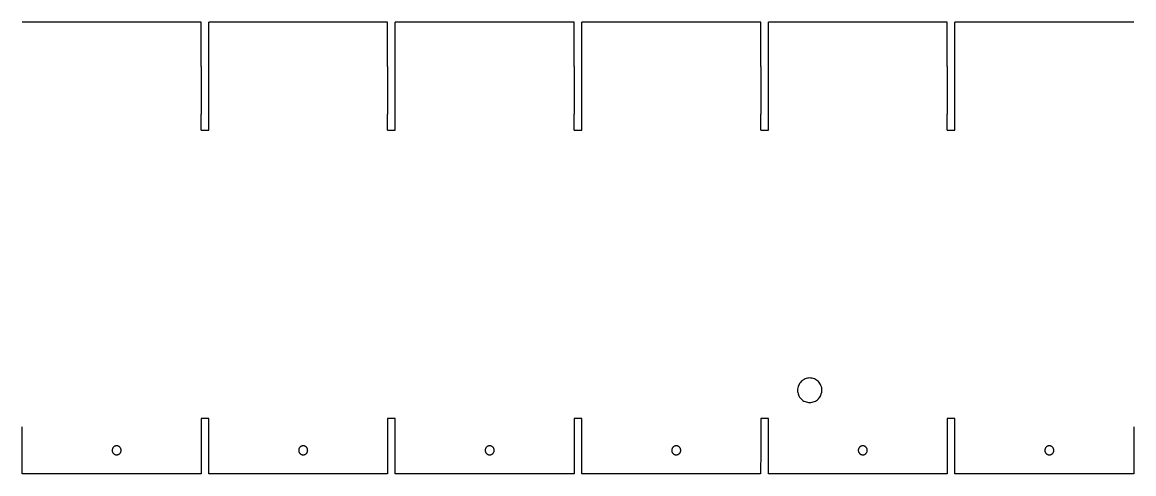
# Model space of a CAD drawing. Header units: millimetres. Extents: x -1730 to 0, y -18 to 157.
# Drawn here: x -1298.1 to -866.7, y -18.4 to 156.9 of the extents above; entities that cross this region are included whole.
import ezdxf

# ---------------------------------------------------------------- set-up
doc = ezdxf.new("R2010")
doc.units = ezdxf.units.MM

msp = doc.modelspace()

# ---------------------------------------------------------------- linework, layer by layer
at = {"color": 7, "linetype": 'Continuous', "lineweight": 25}
for p, q in [((-1228.7, 156.88), (-1298.13, 156.88)), ((-1228.7, 139.68), (-1228.7, 156.88)), ((-1156.3, 156.88), (-1225.73, 156.88)), ((-1225.73, 137.64), (-1225.73, 156.88)), ((-1156.3, 139.68), (-1156.3, 156.88)), ((-1083.9, 156.88), (-1153.33, 156.88)), ((-1153.33, 137.64), (-1153.33, 156.88)), ((-1083.9, 139.68), (-1083.9, 156.88)), ((-1011.5, 156.88), (-1080.93, 156.88)), ((-1080.93, 137.64), (-1080.93, 156.88)), ((-1011.5, 139.68), (-1011.5, 156.88)), ((-939.1, 156.88), (-1008.53, 156.88)), ((-1008.53, 137.64), (-1008.53, 156.88)), ((-939.1, 139.68), (-939.1, 156.88)), ((-866.7, 156.88), (-936.13, 156.88)), ((-936.13, 137.64), (-936.13, 156.88)), ((-1228.7, 139.68), (-1228.71, 121.24)), ((-1156.3, 139.68), (-1156.31, 121.24)), ((-1083.9, 139.68), (-1083.91, 121.24)), ((-1011.5, 139.68), (-1011.51, 121.24)), ((-939.1, 139.68), (-939.11, 121.24)), ((-1225.73, 119.2), (-1225.73, 137.64)), ((-1153.33, 119.2), (-1153.33, 137.64)), ((-1080.93, 119.2), (-1080.93, 137.64)), ((-1008.53, 119.2), (-1008.53, 137.64)), ((-936.13, 119.2), (-936.13, 137.64)), ((-1228.71, 115), (-1228.71, 121.24)), ((-1156.31, 115), (-1156.31, 121.24)), ((-1083.91, 115), (-1083.91, 121.24)), ((-1011.51, 115), (-1011.51, 121.24)), ((-939.11, 115), (-939.11, 121.24)), ((-1225.73, 115), (-1225.73, 119.2)), ((-1153.33, 115), (-1153.33, 119.2)), ((-1080.93, 115), (-1080.93, 119.2)), ((-1008.53, 115), (-1008.53, 119.2)), ((-936.13, 115), (-936.13, 119.2)), ((-1228.71, 115), (-1225.73, 115)), ((-1156.31, 115), (-1153.33, 115)), ((-1083.91, 115), (-1080.93, 115)), ((-1011.51, 115), (-1008.53, 115)), ((-939.11, 115), (-936.13, 115)), ((-1228.71, 3), (-1228.71, -0.24)), ((-1225.73, 3), (-1228.71, 3)), ((-1225.73, -0.24), (-1225.73, 3)), ((-1156.31, 3), (-1156.31, -0.24)), ((-1153.33, 3), (-1156.31, 3)), ((-1153.32, -0.24), (-1153.33, 3)), ((-1083.91, 3), (-1083.91, -0.24)), ((-1080.93, 3), (-1083.91, 3)), ((-1080.92, -0.24), (-1080.93, 3)), ((-1011.51, 3), (-1011.51, -0.24)), ((-1008.53, 3), (-1011.51, 3)), ((-1008.52, -0.24), (-1008.53, 3)), ((-939.11, 3), (-939.11, -0.24)), ((-936.13, 3), (-939.11, 3)), ((-936.12, -0.24), (-936.13, 3)), ((-1228.72, -18.44), (-1298.12, -18.44)), ((-1156.32, -18.44), (-1225.72, -18.44)), ((-1083.92, -18.44), (-1153.32, -18.44)), ((-1011.52, -18.44), (-1080.92, -18.44)), ((-939.12, -18.44), (-1008.52, -18.44)), ((-866.72, -18.44), (-936.12, -18.44))]:
    msp.add_line(p, q, dxfattribs=at)
for points, knots in [([(-987.75, 13.84), (-987.78, 12.97), (-988.07, 12.09), (-988.72, 11.1), (-988.92, 10.86), (-989.35, 10.42), (-989.59, 10.22), (-990.11, 9.88), (-990.38, 9.73), (-990.95, 9.49), (-991.25, 9.4), (-991.86, 9.28), (-992.17, 9.25), (-992.79, 9.25), (-993.09, 9.28), (-993.7, 9.4), (-994, 9.49), (-994.57, 9.73), (-994.84, 9.88), (-995.36, 10.22), (-995.6, 10.42), (-996.03, 10.86), (-996.23, 11.1), (-996.58, 11.62), (-996.72, 11.9), (-996.96, 12.47), (-997.05, 12.77), (-997.17, 13.38), (-997.2, 13.69), (-997.2, 14.31), (-997.17, 14.63), (-997.05, 15.24), (-996.96, 15.54), (-996.72, 16.11), (-996.57, 16.39), (-996.23, 16.9), (-996.03, 17.14), (-995.59, 17.58), (-995.35, 17.78), (-994.84, 18.12), (-994.56, 18.27), (-993.99, 18.51), (-993.7, 18.6), (-993.09, 18.72), (-992.78, 18.75), (-992.16, 18.75), (-991.85, 18.72), (-991.25, 18.6), (-990.95, 18.51), (-990.38, 18.27), (-990.1, 18.12), (-989.59, 17.77), (-989.35, 17.58), (-988.91, 17.14), (-988.72, 16.89), (-988.37, 16.38), (-988.23, 16.1), (-987.99, 15.53), (-987.9, 15.23), (-987.78, 14.62), (-987.75, 14.31), (-987.75, 13.95), (-987.75, 13.89), (-987.75, 13.84)], [0, 0, 0, 0, 0.087864, 0.087881, 0.119147, 0.119165, 0.150373, 0.15039, 0.181673, 0.181687, 0.212781, 0.212791, 0.244056, 0.244062, 0.275182, 0.275184, 0.306412, 0.306414, 0.337674, 0.337678, 0.368858, 0.368863, 0.400236, 0.400241, 0.431466, 0.431468, 0.46288, 0.462882, 0.494218, 0.494224, 0.525753, 0.525763, 0.557105, 0.557119, 0.58848, 0.588496, 0.619685, 0.619703, 0.651031, 0.651048, 0.682172, 0.682186, 0.71343, 0.713441, 0.744626, 0.744632, 0.775773, 0.775775, 0.807053, 0.807054, 0.83818, 0.838184, 0.869519, 0.869524, 0.900755, 0.900759, 0.932097, 0.932098, 0.963489, 0.963491, 0.994767, 0.994773, 1, 1, 1, 1]), ([(-1259.74, -9.36), (-1259.74, -9.39), (-1259.74, -9.5), (-1259.76, -9.68), (-1259.83, -9.91), (-1259.92, -10.13), (-1260.04, -10.33), (-1260.18, -10.52), (-1260.35, -10.69), (-1260.55, -10.83), (-1260.75, -10.94), (-1260.97, -11.02), (-1261.21, -11.08), (-1261.44, -11.1), (-1261.68, -11.09), (-1261.91, -11.04), (-1262.14, -10.97), (-1262.35, -10.87), (-1262.55, -10.74), (-1262.72, -10.58), (-1262.88, -10.4), (-1263.01, -10.2), (-1263.11, -9.99), (-1263.18, -9.76), (-1263.22, -9.53), (-1263.23, -9.33), (-1263.22, -9.14), (-1263.19, -8.95), (-1263.12, -8.72), (-1263.02, -8.5), (-1262.89, -8.3), (-1262.74, -8.12), (-1262.57, -7.96), (-1262.37, -7.83), (-1262.16, -7.72), (-1261.94, -7.65), (-1261.7, -7.6), (-1261.47, -7.59), (-1261.23, -7.6), (-1261, -7.65), (-1260.78, -7.73), (-1260.57, -7.84), (-1260.37, -7.98), (-1260.2, -8.14), (-1260.05, -8.33), (-1259.93, -8.53), (-1259.83, -8.75), (-1259.77, -8.98), (-1259.74, -9.18), (-1259.74, -9.31), (-1259.74, -9.36)], [0, 0, 0, 0, 0.008378, 0.029931, 0.051481, 0.073027, 0.094568, 0.116102, 0.137631, 0.159154, 0.180671, 0.202185, 0.223695, 0.245204, 0.266712, 0.288222, 0.309734, 0.33125, 0.352771, 0.374298, 0.395831, 0.417369, 0.438914, 0.460462, 0.482014, 0.503568, 0.513401, 0.534953, 0.556501, 0.578045, 0.599581, 0.621108, 0.642627, 0.664136, 0.685637, 0.707132, 0.728622, 0.750109, 0.771596, 0.793086, 0.814581, 0.836084, 0.857594, 0.879114, 0.900642, 0.922179, 0.943723, 0.965272, 0.986825, 1, 1, 1, 1]), ([(-1187.34, -9.36), (-1187.34, -9.39), (-1187.34, -9.5), (-1187.36, -9.68), (-1187.43, -9.91), (-1187.52, -10.13), (-1187.64, -10.33), (-1187.78, -10.52), (-1187.95, -10.69), (-1188.15, -10.83), (-1188.35, -10.94), (-1188.57, -11.02), (-1188.81, -11.08), (-1189.04, -11.1), (-1189.28, -11.09), (-1189.51, -11.04), (-1189.74, -10.97), (-1189.95, -10.87), (-1190.15, -10.74), (-1190.32, -10.58), (-1190.48, -10.4), (-1190.61, -10.2), (-1190.71, -9.99), (-1190.78, -9.76), (-1190.82, -9.53), (-1190.83, -9.33), (-1190.82, -9.14), (-1190.79, -8.95), (-1190.72, -8.72), (-1190.62, -8.5), (-1190.49, -8.3), (-1190.34, -8.12), (-1190.17, -7.96), (-1189.97, -7.83), (-1189.76, -7.72), (-1189.54, -7.65), (-1189.3, -7.6), (-1189.07, -7.59), (-1188.83, -7.6), (-1188.6, -7.65), (-1188.38, -7.73), (-1188.17, -7.84), (-1187.97, -7.98), (-1187.8, -8.14), (-1187.65, -8.33), (-1187.53, -8.53), (-1187.43, -8.75), (-1187.37, -8.98), (-1187.34, -9.18), (-1187.34, -9.31), (-1187.34, -9.36)], [0, 0, 0, 0, 0.008308, 0.029861, 0.051411, 0.072957, 0.094497, 0.116032, 0.137561, 0.159084, 0.180601, 0.202115, 0.223625, 0.245134, 0.266642, 0.288152, 0.309664, 0.33118, 0.352701, 0.374228, 0.395761, 0.417299, 0.438843, 0.460392, 0.481944, 0.503498, 0.51333, 0.534883, 0.556431, 0.577974, 0.59951, 0.621038, 0.642556, 0.664066, 0.685567, 0.707062, 0.728551, 0.750039, 0.771526, 0.793016, 0.814511, 0.836013, 0.857524, 0.879044, 0.900572, 0.922109, 0.943653, 0.965202, 0.986755, 1, 1, 1, 1]), ([(-1114.94, -9.36), (-1114.94, -9.39), (-1114.94, -9.5), (-1114.96, -9.68), (-1115.02, -9.91), (-1115.12, -10.13), (-1115.24, -10.33), (-1115.38, -10.52), (-1115.55, -10.69), (-1115.75, -10.83), (-1115.95, -10.94), (-1116.17, -11.02), (-1116.41, -11.08), (-1116.64, -11.1), (-1116.88, -11.09), (-1117.11, -11.04), (-1117.34, -10.97), (-1117.55, -10.87), (-1117.75, -10.74), (-1117.92, -10.58), (-1118.08, -10.4), (-1118.21, -10.2), (-1118.31, -9.99), (-1118.38, -9.76), (-1118.42, -9.53), (-1118.43, -9.33), (-1118.42, -9.14), (-1118.39, -8.95), (-1118.32, -8.72), (-1118.22, -8.5), (-1118.09, -8.3), (-1117.94, -8.12), (-1117.77, -7.96), (-1117.57, -7.83), (-1117.36, -7.72), (-1117.14, -7.65), (-1116.9, -7.6), (-1116.67, -7.59), (-1116.43, -7.6), (-1116.2, -7.65), (-1115.98, -7.73), (-1115.77, -7.84), (-1115.57, -7.98), (-1115.4, -8.14), (-1115.25, -8.33), (-1115.13, -8.53), (-1115.03, -8.75), (-1114.97, -8.98), (-1114.94, -9.18), (-1114.94, -9.31), (-1114.94, -9.36)], [0, 0, 0, 0, 0.008229, 0.029782, 0.051332, 0.072878, 0.094418, 0.115953, 0.137481, 0.159004, 0.180522, 0.202035, 0.223546, 0.245054, 0.266563, 0.288073, 0.309585, 0.331101, 0.352622, 0.374149, 0.395681, 0.41722, 0.438764, 0.460313, 0.481865, 0.503418, 0.513251, 0.534803, 0.556352, 0.577895, 0.599431, 0.620959, 0.642477, 0.663987, 0.685488, 0.706982, 0.728472, 0.749959, 0.771447, 0.792937, 0.814432, 0.835934, 0.857445, 0.878964, 0.900493, 0.92203, 0.943574, 0.965123, 0.986675, 1, 1, 1, 1]), ([(-1042.54, -9.36), (-1042.54, -9.39), (-1042.54, -9.5), (-1042.56, -9.68), (-1042.62, -9.91), (-1042.72, -10.13), (-1042.84, -10.33), (-1042.98, -10.52), (-1043.15, -10.69), (-1043.35, -10.83), (-1043.55, -10.94), (-1043.77, -11.02), (-1044.01, -11.08), (-1044.24, -11.1), (-1044.48, -11.09), (-1044.71, -11.04), (-1044.94, -10.97), (-1045.15, -10.87), (-1045.35, -10.74), (-1045.52, -10.58), (-1045.68, -10.4), (-1045.81, -10.2), (-1045.91, -9.99), (-1045.98, -9.76), (-1046.02, -9.53), (-1046.03, -9.33), (-1046.02, -9.14), (-1045.99, -8.95), (-1045.92, -8.72), (-1045.82, -8.5), (-1045.69, -8.3), (-1045.54, -8.12), (-1045.37, -7.96), (-1045.17, -7.83), (-1044.96, -7.72), (-1044.73, -7.65), (-1044.5, -7.6), (-1044.27, -7.59), (-1044.03, -7.6), (-1043.8, -7.65), (-1043.58, -7.73), (-1043.37, -7.84), (-1043.17, -7.98), (-1043, -8.14), (-1042.85, -8.33), (-1042.73, -8.53), (-1042.63, -8.75), (-1042.57, -8.98), (-1042.54, -9.18), (-1042.54, -9.31), (-1042.54, -9.36)], [0, 0, 0, 0, 0.008139, 0.029691, 0.051241, 0.072787, 0.094328, 0.115863, 0.137391, 0.158914, 0.180432, 0.201945, 0.223455, 0.244964, 0.266473, 0.287982, 0.309495, 0.331011, 0.352532, 0.374058, 0.395591, 0.41713, 0.438674, 0.460222, 0.481775, 0.503328, 0.513161, 0.534713, 0.556262, 0.577805, 0.599341, 0.620868, 0.642387, 0.663896, 0.685398, 0.706892, 0.728382, 0.749869, 0.771356, 0.792846, 0.814342, 0.835844, 0.857354, 0.878874, 0.900403, 0.92194, 0.943483, 0.965033, 0.986585, 1, 1, 1, 1]), ([(-970.14, -9.36), (-970.14, -9.39), (-970.14, -9.5), (-970.16, -9.68), (-970.22, -9.91), (-970.32, -10.13), (-970.44, -10.33), (-970.58, -10.52), (-970.75, -10.69), (-970.95, -10.83), (-971.15, -10.94), (-971.37, -11.02), (-971.61, -11.08), (-971.84, -11.1), (-972.08, -11.09), (-972.31, -11.04), (-972.54, -10.97), (-972.75, -10.87), (-972.95, -10.74), (-973.12, -10.58), (-973.28, -10.4), (-973.41, -10.2), (-973.51, -9.99), (-973.58, -9.76), (-973.62, -9.53), (-973.63, -9.33), (-973.62, -9.14), (-973.59, -8.95), (-973.52, -8.72), (-973.42, -8.5), (-973.29, -8.3), (-973.14, -8.12), (-972.97, -7.96), (-972.77, -7.83), (-972.56, -7.72), (-972.33, -7.65), (-972.1, -7.6), (-971.87, -7.59), (-971.63, -7.6), (-971.4, -7.65), (-971.18, -7.73), (-970.97, -7.84), (-970.77, -7.98), (-970.6, -8.14), (-970.45, -8.33), (-970.33, -8.53), (-970.23, -8.75), (-970.17, -8.98), (-970.14, -9.18), (-970.14, -9.31), (-970.14, -9.36)], [0, 0, 0, 0, 0.008035, 0.029588, 0.051138, 0.072684, 0.094224, 0.115759, 0.137287, 0.15881, 0.180328, 0.201841, 0.223352, 0.24486, 0.266369, 0.287878, 0.309391, 0.330907, 0.352428, 0.373954, 0.395487, 0.417026, 0.43857, 0.460119, 0.481671, 0.503224, 0.513057, 0.534609, 0.556158, 0.577701, 0.599237, 0.620764, 0.642283, 0.663793, 0.685294, 0.706788, 0.728278, 0.749765, 0.771253, 0.792743, 0.814238, 0.83574, 0.857251, 0.87877, 0.900299, 0.921836, 0.94338, 0.964929, 0.986481, 1, 1, 1, 1]), ([(-897.74, -9.36), (-897.74, -9.39), (-897.74, -9.5), (-897.76, -9.68), (-897.82, -9.91), (-897.92, -10.13), (-898.04, -10.33), (-898.18, -10.52), (-898.35, -10.69), (-898.54, -10.83), (-898.75, -10.94), (-898.97, -11.02), (-899.21, -11.08), (-899.44, -11.1), (-899.68, -11.09), (-899.91, -11.04), (-900.14, -10.97), (-900.35, -10.87), (-900.55, -10.74), (-900.72, -10.58), (-900.88, -10.4), (-901.01, -10.2), (-901.11, -9.99), (-901.18, -9.76), (-901.22, -9.53), (-901.23, -9.33), (-901.22, -9.14), (-901.19, -8.95), (-901.12, -8.72), (-901.02, -8.5), (-900.89, -8.3), (-900.74, -8.12), (-900.57, -7.96), (-900.37, -7.83), (-900.16, -7.72), (-899.93, -7.65), (-899.7, -7.6), (-899.47, -7.59), (-899.23, -7.6), (-899, -7.65), (-898.78, -7.73), (-898.57, -7.84), (-898.37, -7.98), (-898.2, -8.14), (-898.05, -8.33), (-897.93, -8.53), (-897.83, -8.75), (-897.77, -8.98), (-897.74, -9.18), (-897.74, -9.31), (-897.74, -9.36)], [0, 0, 0, 0, 0.007914, 0.029467, 0.051017, 0.072563, 0.094104, 0.115638, 0.137167, 0.15869, 0.180207, 0.201721, 0.223231, 0.24474, 0.266248, 0.287758, 0.30927, 0.330786, 0.352307, 0.373834, 0.395367, 0.416905, 0.438449, 0.459998, 0.48155, 0.503104, 0.512937, 0.534489, 0.556037, 0.577581, 0.599117, 0.620644, 0.642163, 0.663672, 0.685173, 0.706668, 0.728157, 0.749645, 0.771132, 0.792622, 0.814117, 0.83562, 0.85713, 0.87865, 0.900178, 0.921715, 0.943259, 0.964808, 0.986361, 1, 1, 1, 1])]:
    msp.add_open_spline(points, degree=3, knots=knots, dxfattribs=at)
for points in [[(-1298.12, -18.44), (-1298.12, -18.12), (-1298.12, -17.48), (-1298.12, -16.53), (-1298.12, -15.57), (-1298.12, -14.61), (-1298.12, -13.65), (-1298.12, -12.69), (-1298.12, -11.74), (-1298.12, -10.78), (-1298.12, -9.82), (-1298.12, -8.86), (-1298.12, -7.91), (-1298.12, -6.95), (-1298.12, -5.99), (-1298.12, -5.03), (-1298.12, -4.07), (-1298.12, -3.12), (-1298.12, -2.16), (-1298.12, -1.2), (-1298.12, -0.56), (-1298.13, -0.24)], [(-1228.71, -0.24), (-1228.71, -0.56), (-1228.71, -1.2), (-1228.71, -2.16), (-1228.71, -3.12), (-1228.71, -4.07), (-1228.71, -5.03), (-1228.71, -5.99), (-1228.71, -6.95), (-1228.71, -7.91), (-1228.71, -8.86), (-1228.71, -9.82), (-1228.71, -10.78), (-1228.71, -11.74), (-1228.71, -12.69), (-1228.72, -13.65), (-1228.72, -14.61), (-1228.72, -15.57), (-1228.72, -16.53), (-1228.72, -17.48), (-1228.72, -18.12), (-1228.72, -18.44)], [(-1225.72, -18.44), (-1225.72, -18.12), (-1225.72, -17.48), (-1225.72, -16.53), (-1225.72, -15.57), (-1225.72, -14.61), (-1225.72, -13.65), (-1225.72, -12.69), (-1225.72, -11.74), (-1225.72, -10.78), (-1225.72, -9.82), (-1225.72, -8.86), (-1225.72, -7.91), (-1225.72, -6.95), (-1225.72, -5.99), (-1225.72, -5.03), (-1225.72, -4.07), (-1225.72, -3.12), (-1225.72, -2.16), (-1225.72, -1.2), (-1225.72, -0.56), (-1225.73, -0.24)], [(-1156.31, -0.24), (-1156.31, -0.56), (-1156.31, -1.2), (-1156.31, -2.16), (-1156.31, -3.12), (-1156.31, -4.07), (-1156.31, -5.03), (-1156.31, -5.99), (-1156.31, -6.95), (-1156.31, -7.91), (-1156.31, -8.86), (-1156.31, -9.82), (-1156.31, -10.78), (-1156.31, -11.74), (-1156.31, -12.69), (-1156.32, -13.65), (-1156.32, -14.61), (-1156.32, -15.57), (-1156.32, -16.53), (-1156.32, -17.48), (-1156.32, -18.12), (-1156.32, -18.44)], [(-1153.32, -18.44), (-1153.32, -18.12), (-1153.32, -17.48), (-1153.32, -16.53), (-1153.32, -15.57), (-1153.32, -14.61), (-1153.32, -13.65), (-1153.32, -12.69), (-1153.32, -11.74), (-1153.32, -10.78), (-1153.32, -9.82), (-1153.32, -8.86), (-1153.32, -7.91), (-1153.32, -6.95), (-1153.32, -5.99), (-1153.32, -5.03), (-1153.32, -4.07), (-1153.32, -3.12), (-1153.32, -2.16), (-1153.32, -1.2), (-1153.32, -0.56), (-1153.32, -0.24)], [(-1083.91, -0.24), (-1083.91, -0.56), (-1083.91, -1.2), (-1083.91, -2.16), (-1083.91, -3.12), (-1083.91, -4.07), (-1083.91, -5.03), (-1083.91, -5.99), (-1083.91, -6.95), (-1083.91, -7.91), (-1083.91, -8.86), (-1083.91, -9.82), (-1083.91, -10.78), (-1083.91, -11.74), (-1083.91, -12.69), (-1083.92, -13.65), (-1083.92, -14.61), (-1083.92, -15.57), (-1083.92, -16.53), (-1083.92, -17.48), (-1083.92, -18.12), (-1083.92, -18.44)], [(-1080.92, -18.44), (-1080.92, -18.12), (-1080.92, -17.48), (-1080.92, -16.53), (-1080.92, -15.57), (-1080.92, -14.61), (-1080.92, -13.65), (-1080.92, -12.69), (-1080.92, -11.74), (-1080.92, -10.78), (-1080.92, -9.82), (-1080.92, -8.86), (-1080.92, -7.91), (-1080.92, -6.95), (-1080.92, -5.99), (-1080.92, -5.03), (-1080.92, -4.07), (-1080.92, -3.12), (-1080.92, -2.16), (-1080.92, -1.2), (-1080.92, -0.56), (-1080.92, -0.24)], [(-1011.51, -0.24), (-1011.51, -0.56), (-1011.51, -1.2), (-1011.51, -2.16), (-1011.51, -3.12), (-1011.51, -4.07), (-1011.51, -5.03), (-1011.51, -5.99), (-1011.51, -6.95), (-1011.51, -7.91), (-1011.51, -8.86), (-1011.51, -9.82), (-1011.51, -10.78), (-1011.51, -11.74), (-1011.51, -12.69), (-1011.52, -13.65), (-1011.52, -14.61), (-1011.52, -15.57), (-1011.52, -16.53), (-1011.52, -17.48), (-1011.52, -18.12), (-1011.52, -18.44)], [(-1008.52, -18.44), (-1008.52, -18.12), (-1008.52, -17.48), (-1008.52, -16.53), (-1008.52, -15.57), (-1008.52, -14.61), (-1008.52, -13.65), (-1008.52, -12.69), (-1008.52, -11.74), (-1008.52, -10.78), (-1008.52, -9.82), (-1008.52, -8.86), (-1008.52, -7.91), (-1008.52, -6.95), (-1008.52, -5.99), (-1008.52, -5.03), (-1008.52, -4.07), (-1008.52, -3.12), (-1008.52, -2.16), (-1008.52, -1.2), (-1008.52, -0.56), (-1008.52, -0.24)], [(-939.11, -0.24), (-939.11, -0.56), (-939.11, -1.2), (-939.11, -2.16), (-939.11, -3.12), (-939.11, -4.07), (-939.11, -5.03), (-939.11, -5.99), (-939.11, -6.95), (-939.11, -7.91), (-939.11, -8.86), (-939.11, -9.82), (-939.11, -10.78), (-939.11, -11.74), (-939.11, -12.69), (-939.11, -13.65), (-939.12, -14.61), (-939.12, -15.57), (-939.12, -16.53), (-939.12, -17.48), (-939.12, -18.12), (-939.12, -18.44)], [(-936.12, -18.44), (-936.12, -18.12), (-936.12, -17.48), (-936.12, -16.53), (-936.12, -15.57), (-936.12, -14.61), (-936.12, -13.65), (-936.12, -12.69), (-936.12, -11.74), (-936.12, -10.78), (-936.12, -9.82), (-936.12, -8.86), (-936.12, -7.91), (-936.12, -6.95), (-936.12, -5.99), (-936.12, -5.03), (-936.12, -4.07), (-936.12, -3.12), (-936.12, -2.16), (-936.12, -1.2), (-936.12, -0.56), (-936.12, -0.24)], [(-866.71, -0.24), (-866.71, -0.56), (-866.71, -1.2), (-866.71, -2.16), (-866.71, -3.12), (-866.71, -4.07), (-866.71, -5.03), (-866.71, -5.99), (-866.71, -6.95), (-866.71, -7.91), (-866.71, -8.86), (-866.71, -9.82), (-866.71, -10.78), (-866.71, -11.74), (-866.71, -12.69), (-866.71, -13.65), (-866.72, -14.61), (-866.72, -15.57), (-866.72, -16.53), (-866.72, -17.48), (-866.72, -18.12), (-866.72, -18.44)]]:
    msp.add_open_spline(points, degree=3, dxfattribs=at)

doc.saveas('drawing.dxf')
